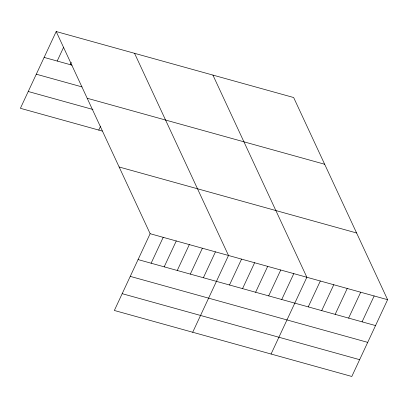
<?xml version="1.0" encoding="UTF-8"?>
<svg xmlns="http://www.w3.org/2000/svg" width="408" height="408" viewBox="0 0 408 408"><rect width="100%" height="100%" fill="white"/><g stroke="black" fill="none" stroke-linecap="round" stroke-linejoin="round"><path stroke-width="0.61" d="M56.192 31.538L150.139 233.708L114.347 310.473L351.808 376.462L387.6 299.702L293.653 97.527L56.192 31.538L20.4 108.299L102.321 131.065M57.191 61.042L63.623 47.241M70.247 64.668L71.323 62.368M98.761 130.076L100.587 126.159M151.133 263.211L163.2 237.339M164.195 266.842L176.261 240.97M177.256 270.473L189.322 244.596M190.317 274.1L202.383 248.227M203.378 277.731L215.439 251.858M192.709 332.25L228.5 255.49L134.558 53.315M229.495 284.988L241.561 259.116M242.556 288.619L254.623 262.747M255.617 292.25L267.684 266.378M268.678 295.882L280.745 270.004M281.739 299.508L293.801 273.635M271.07 354.027L306.862 277.267L212.92 75.092M308.254 306.877L320.321 281.005M321.708 310.615L333.775 284.743M335.167 314.359L347.233 288.481M348.621 318.097L360.687 292.225M362.08 321.835L374.146 295.963M44.13 57.411L72.032 65.163M36.297 74.205L82.008 86.909M87.195 98.257L324.656 164.246M28.229 91.504L92.937 109.487M119.136 166.994L356.597 232.983M150.139 233.708L387.6 299.702M138.072 259.585L375.533 325.574M130.244 276.374L367.705 342.368M122.176 293.678L359.637 359.672"/></g></svg>
